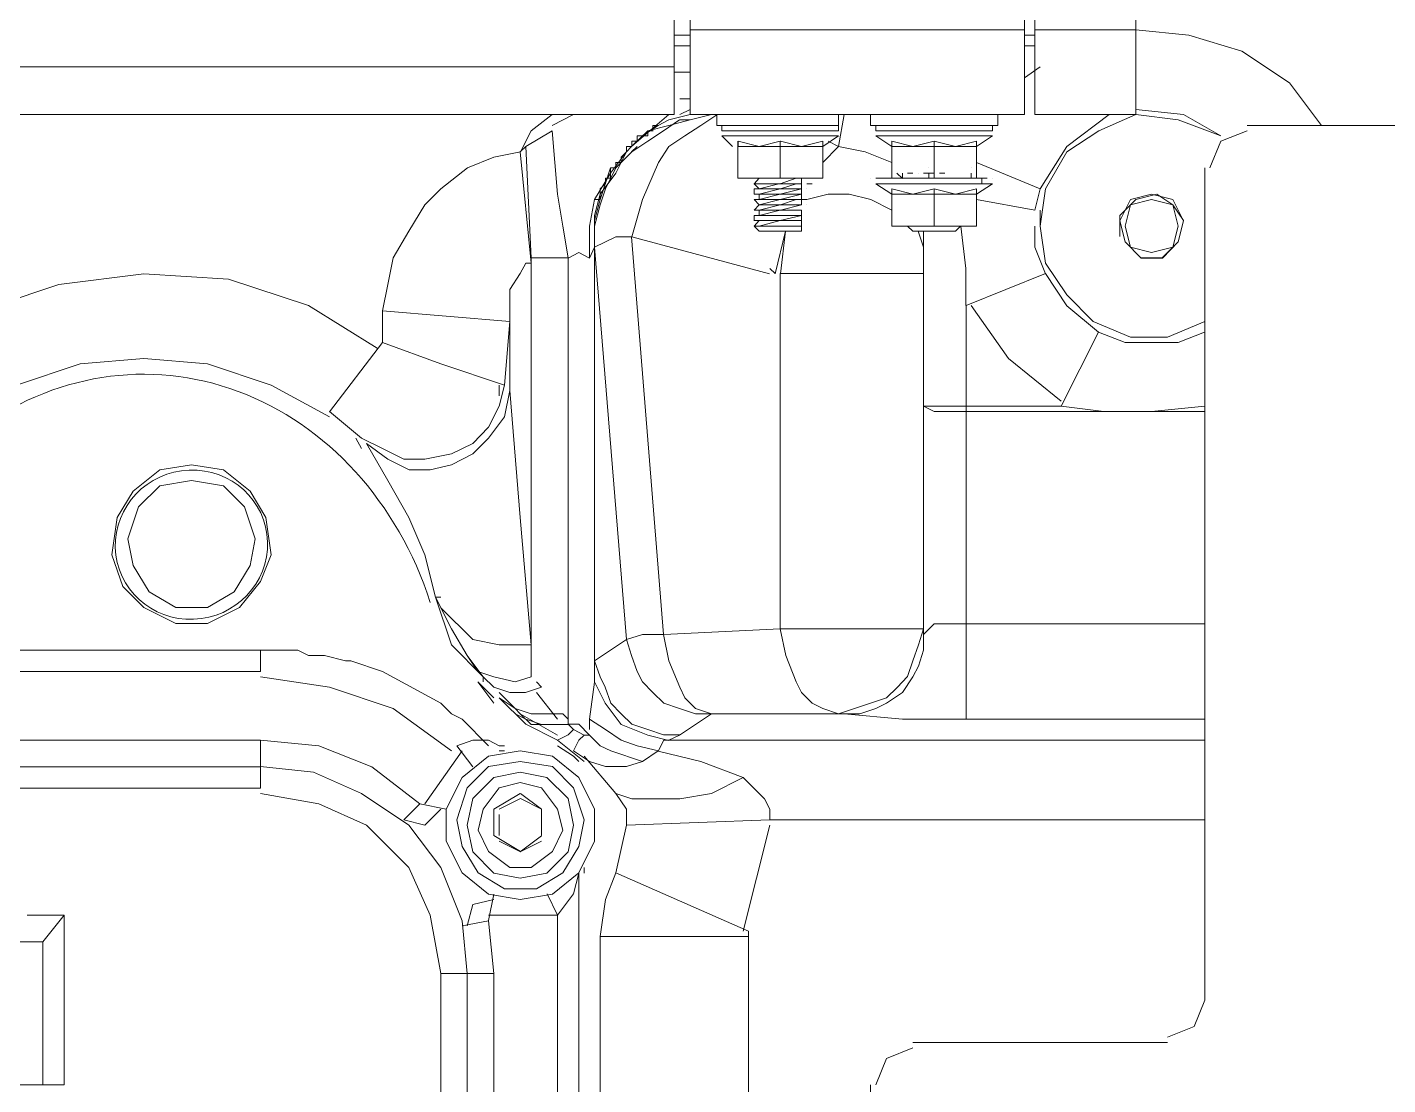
# Model space of a CAD drawing. Header units: inches. Extents: x 11 to 128, y 20 to 108.
# Drawn here: x 31.6124 to 31.7957, y 82.9809 to 83.1234 of the extents above; entities that cross this region are included whole.
import ezdxf

# ---------------------------------------------------------------- set-up
doc = ezdxf.new("R2010")
doc.units = ezdxf.units.IN
doc.header["$MEASUREMENT"] = 0
doc.layers.add('1', color=255, linetype='Continuous')
doc.layers.add('Dim', color=6, linetype='Continuous', lineweight=13)

# ---------------------------------------------------------------- blocks, each defined once
blk = doc.blocks.new('5')
at = {"layer": '1', "lineweight": 9}
for p, q in [((226.71134, -21.50912), (226.71134, -21.52497)), ((226.65609, -21.51037), (226.65609, -21.52498)), ((226.65799, -21.52498), (226.65799, -21.50974)), ((226.69801, -21.50974), (226.69801, -21.52498)), ((226.69928, -21.50974), (226.69928, -21.52498)), ((226.65609, -21.51545), (226.65799, -21.51545)), ((226.65799, -21.51482), (226.69801, -21.51482)), ((226.69801, -21.51545), (226.69928, -21.51545)), ((226.71134, -21.51482), (226.69927, -21.51482)), ((226.7177, -21.51546), (226.71134, -21.51482)), ((226.72404, -21.51737), (226.7177, -21.51546)), ((226.65609, -21.51674), (226.65799, -21.51674)), ((226.69801, -21.51674), (226.69928, -21.51674)), ((226.72975, -21.52117), (226.72404, -21.51737)), ((226.65609, -21.51927), (226.47636, -21.51927)), ((226.65799, -21.51991), (226.65609, -21.51991)), ((226.69991, -21.51927), (226.69801, -21.52056)), ((226.73357, -21.52627), (226.72975, -21.52117)), ((226.65799, -21.52309), (226.65674, -21.52309)), ((226.65609, -21.52498), (226.45731, -21.52498)), ((226.63895, -21.5269), (226.64149, -21.52498)), ((226.64403, -21.52498), (226.64148, -21.52627)), ((226.65545, -21.52498), (226.65099, -21.5288)), ((226.65545, -21.52561), (226.65799, -21.52498)), ((226.65799, -21.52435), (226.65674, -21.52498)), ((226.69801, -21.52498), (226.65799, -21.52498)), ((226.66054, -21.52498), (226.65799, -21.52561)), ((226.65927, -21.52628), (226.66117, -21.52499)), ((226.66117, -21.52498), (226.66117, -21.52627)), ((226.67642, -21.52498), (226.67576, -21.5288)), ((226.67577, -21.52498), (226.67577, -21.52627)), ((226.6796, -21.52498), (226.6796, -21.52627)), ((226.69483, -21.52498), (226.69483, -21.52627)), ((226.71134, -21.52498), (226.69927, -21.52498)), ((226.70817, -21.52498), (226.7031, -21.5288)), ((226.70691, -21.5269), (226.71135, -21.52498)), ((226.71708, -21.52498), (226.71135, -21.52435)), ((226.71135, -21.52498), (226.71643, -21.52562)), ((226.72152, -21.52751), (226.71708, -21.52498)), ((226.63767, -21.52943), (226.63895, -21.5269)), ((226.64149, -21.5269), (226.6383, -21.52879)), ((226.64211, -21.53451), (226.64149, -21.5269)), ((226.65293, -21.5269), (226.65099, -21.5288)), ((226.65418, -21.52626), (226.6523, -21.52751)), ((226.65481, -21.5269), (226.65291, -21.52816)), ((226.65292, -21.5269), (226.65292, -21.5269)), ((226.65292, -21.5269), (226.65355, -21.5269)), ((226.65292, -21.52751), (226.65292, -21.5269)), ((226.65545, -21.52627), (226.65293, -21.5269)), ((226.65354, -21.5269), (226.65354, -21.52626)), ((226.65354, -21.52627), (226.65354, -21.52627)), ((226.65354, -21.52627), (226.65419, -21.52627)), ((226.65545, -21.52561), (226.65418, -21.52626)), ((226.65418, -21.52627), (226.65418, -21.52627)), ((226.65673, -21.52561), (226.65481, -21.5269)), ((226.65799, -21.52561), (226.65545, -21.52627)), ((226.65799, -21.52561), (226.65674, -21.52561)), ((226.65736, -21.52752), (226.65927, -21.52628)), ((226.65799, -21.52561), (226.65799, -21.52561)), ((226.66117, -21.52627), (226.67577, -21.52627)), ((226.6618, -21.52626), (226.6618, -21.5269)), ((226.6618, -21.5269), (226.67577, -21.5269)), ((226.67577, -21.52627), (226.67577, -21.5269)), ((226.6796, -21.52627), (226.69484, -21.52627)), ((226.68023, -21.52626), (226.68023, -21.5269)), ((226.68023, -21.5269), (226.6942, -21.5269)), ((226.6942, -21.52627), (226.6942, -21.5269)), ((226.70309, -21.52943), (226.70691, -21.5269)), ((226.71643, -21.52562), (226.72152, -21.52751)), ((226.72468, -21.5269), (226.72152, -21.52816)), ((226.87012, -21.52627), (226.72467, -21.52627)), ((226.6383, -21.5288), (226.63766, -21.52943)), ((226.63895, -21.54215), (226.6383, -21.5288)), ((226.65099, -21.52879), (226.65038, -21.52943)), ((226.65039, -21.52943), (226.65039, -21.5288)), ((226.65039, -21.52943), (226.65039, -21.5288)), ((226.65039, -21.5288), (226.65099, -21.5288)), ((226.65099, -21.5288), (226.65039, -21.5288)), ((226.65039, -21.5288), (226.65039, -21.52943)), ((226.65039, -21.5288), (226.65039, -21.5288)), ((226.651, -21.5288), (226.65039, -21.5288)), ((226.6523, -21.52751), (226.65099, -21.52879)), ((226.65164, -21.5288), (226.65099, -21.52943)), ((226.65164, -21.52815), (226.651, -21.52815)), ((226.651, -21.52815), (226.651, -21.5288)), ((226.65291, -21.52816), (226.651, -21.52943)), ((226.651, -21.5288), (226.651, -21.5288)), ((226.651, -21.5288), (226.651, -21.5288)), ((226.651, -21.5288), (226.651, -21.5288)), ((226.65164, -21.52815), (226.65164, -21.52752)), ((226.65164, -21.52752), (226.6523, -21.52752)), ((226.65164, -21.52815), (226.65164, -21.52815)), ((226.65164, -21.52815), (226.65164, -21.52815)), ((226.65229, -21.52751), (226.65292, -21.52751)), ((226.65546, -21.52881), (226.65736, -21.52752)), ((226.67577, -21.52751), (226.6618, -21.52751)), ((226.6618, -21.52751), (226.6618, -21.52751)), ((226.66307, -21.5288), (226.6618, -21.52752)), ((226.66372, -21.52815), (226.66372, -21.52881)), ((226.66372, -21.52815), (226.66372, -21.52815)), ((226.66372, -21.5288), (226.66372, -21.5288)), ((226.66372, -21.5288), (226.66372, -21.5288)), ((226.66373, -21.5288), (226.66373, -21.52815)), ((226.66625, -21.52881), (226.66373, -21.52815)), ((226.66625, -21.5288), (226.66373, -21.5288)), ((226.66879, -21.52815), (226.66625, -21.52881)), ((226.66879, -21.5288), (226.66625, -21.5288)), ((226.66879, -21.52815), (226.66879, -21.5288)), ((226.67133, -21.52881), (226.6688, -21.52815)), ((226.6688, -21.5288), (226.67133, -21.5288)), ((226.67387, -21.52815), (226.67133, -21.52881)), ((226.67133, -21.5288), (226.67387, -21.5288)), ((226.67387, -21.5288), (226.67577, -21.52752)), ((226.67387, -21.5288), (226.67387, -21.52815)), ((226.67387, -21.52815), (226.67387, -21.5288)), ((226.67387, -21.52815), (226.67387, -21.52815)), ((226.67387, -21.5288), (226.67387, -21.5288)), ((226.67387, -21.5288), (226.67387, -21.5288)), ((226.67387, -21.5307), (226.67577, -21.5288)), ((226.67451, -21.52815), (226.67576, -21.52881)), ((226.67514, -21.52751), (226.67514, -21.52751)), ((226.67577, -21.5288), (226.67896, -21.52943)), ((226.6942, -21.52751), (226.68023, -21.52751)), ((226.68023, -21.52751), (226.68023, -21.52751)), ((226.68213, -21.5288), (226.68023, -21.52752)), ((226.68213, -21.52881), (226.68213, -21.52815)), ((226.68213, -21.52815), (226.68213, -21.52815)), ((226.68213, -21.52815), (226.68213, -21.5288)), ((226.68213, -21.5288), (226.68213, -21.5288)), ((226.68213, -21.5288), (226.68466, -21.5288)), ((226.68213, -21.5288), (226.68213, -21.5288)), ((226.68466, -21.52881), (226.68214, -21.52815)), ((226.6872, -21.52815), (226.68466, -21.52881)), ((226.68466, -21.5288), (226.6872, -21.5288)), ((226.6872, -21.5288), (226.6872, -21.52815)), ((226.68976, -21.5288), (226.6872, -21.52815)), ((226.6872, -21.5288), (226.68976, -21.5288)), ((226.69229, -21.52815), (226.68976, -21.5288)), ((226.68976, -21.5288), (226.69229, -21.5288)), ((226.69229, -21.5288), (226.6942, -21.52752)), ((226.69229, -21.52815), (226.69229, -21.52815)), ((226.69229, -21.5288), (226.69229, -21.52815)), ((226.69229, -21.5288), (226.69229, -21.52815)), ((226.69229, -21.5326), (226.69229, -21.5288)), ((226.69229, -21.5288), (226.69229, -21.5288)), ((226.69229, -21.5288), (226.69229, -21.5288)), ((226.69356, -21.52751), (226.69356, -21.52751)), ((226.7031, -21.5288), (226.69991, -21.53388)), ((226.72152, -21.52816), (226.72023, -21.53134)), ((226.63132, -21.53134), (226.6345, -21.53008)), ((226.6345, -21.53008), (226.63767, -21.52943)), ((226.63766, -21.52943), (226.63895, -21.54277)), ((226.64847, -21.53198), (226.65039, -21.52943)), ((226.651, -21.52943), (226.64908, -21.53134)), ((226.65039, -21.52943), (226.6491, -21.53198)), ((226.64975, -21.53008), (226.65039, -21.52942)), ((226.64975, -21.5307), (226.64975, -21.53008)), ((226.64975, -21.53008), (226.64975, -21.53008)), ((226.64975, -21.53008), (226.64975, -21.53008)), ((226.64975, -21.53008), (226.64975, -21.53008)), ((226.65039, -21.52943), (226.65039, -21.52943)), ((226.65039, -21.52943), (226.65039, -21.52943)), ((226.65039, -21.52943), (226.65039, -21.52943)), ((226.65039, -21.52943), (226.65039, -21.52943)), ((226.65039, -21.52943), (226.65039, -21.52943)), ((226.651, -21.52943), (226.65039, -21.53008)), ((226.65419, -21.5307), (226.65546, -21.52881)), ((226.66372, -21.52881), (226.66372, -21.5326)), ((226.66879, -21.5326), (226.66879, -21.52881)), ((226.67387, -21.5326), (226.67387, -21.52881)), ((226.67896, -21.52943), (226.68213, -21.5307)), ((226.68213, -21.5326), (226.68213, -21.52881)), ((226.6872, -21.5326), (226.6872, -21.52881)), ((226.70053, -21.53388), (226.70309, -21.52943)), ((226.62815, -21.53387), (226.63132, -21.53134)), ((226.64655, -21.53514), (226.64847, -21.53198)), ((226.64847, -21.53134), (226.6472, -21.53514)), ((226.6491, -21.53198), (226.6472, -21.53451)), ((226.64908, -21.53134), (226.64785, -21.53387)), ((226.64847, -21.53197), (226.64847, -21.53134)), ((226.64847, -21.53134), (226.6491, -21.53134)), ((226.64847, -21.5326), (226.64847, -21.53197)), ((226.64909, -21.5307), (226.64909, -21.5307)), ((226.64909, -21.5307), (226.64975, -21.5307)), ((226.6491, -21.53134), (226.6491, -21.53069)), ((226.65229, -21.53515), (226.65419, -21.5307)), ((226.68213, -21.53197), (226.68213, -21.53197)), ((226.68213, -21.53197), (226.68213, -21.53197)), ((226.68213, -21.53197), (226.68213, -21.53197)), ((226.68342, -21.53261), (226.68275, -21.53197)), ((226.68276, -21.53197), (226.68276, -21.53197)), ((226.68276, -21.53197), (226.68276, -21.53197)), ((226.68342, -21.53197), (226.68342, -21.53261)), ((226.68466, -21.53197), (226.68403, -21.53197)), ((226.68403, -21.53197), (226.68466, -21.53197)), ((226.68403, -21.53197), (226.68403, -21.53197)), ((226.68531, -21.53197), (226.68531, -21.53197)), ((226.68594, -21.53197), (226.68657, -21.53197)), ((226.68657, -21.53134), (226.68657, -21.53134)), ((226.68657, -21.53197), (226.68657, -21.53197)), ((226.68657, -21.5326), (226.68657, -21.53197)), ((226.68657, -21.53197), (226.6872, -21.53197)), ((226.6872, -21.53197), (226.6872, -21.53197)), ((226.6872, -21.53197), (226.6872, -21.53197)), ((226.6872, -21.53197), (226.6872, -21.53197)), ((226.68784, -21.53197), (226.68784, -21.53197)), ((226.68784, -21.53197), (226.68849, -21.53197)), ((226.69165, -21.53134), (226.69165, -21.53134)), ((226.69165, -21.53197), (226.69165, -21.53197)), ((226.69165, -21.5326), (226.69165, -21.53197)), ((226.69229, -21.5307), (226.69991, -21.53388)), ((226.7196, -21.53134), (226.7196, -21.63103)), ((226.6472, -21.53388), (226.64785, -21.53324)), ((226.64784, -21.53325), (226.64784, -21.53259)), ((226.64784, -21.5326), (226.64784, -21.5326)), ((226.64784, -21.5326), (226.64847, -21.5326)), ((226.66372, -21.5326), (226.67387, -21.5326)), ((226.66372, -21.5326), (226.66564, -21.5326)), ((226.66625, -21.53325), (226.66563, -21.53325)), ((226.66625, -21.5326), (226.66564, -21.53325)), ((226.66564, -21.5326), (226.66624, -21.5326)), ((226.66564, -21.53325), (226.66564, -21.53325)), ((226.66624, -21.53325), (226.66564, -21.53325)), ((226.66564, -21.53325), (226.66624, -21.53388)), ((226.66564, -21.53325), (226.66564, -21.53325)), ((226.66564, -21.53325), (226.66564, -21.53325)), ((226.66564, -21.53325), (226.66564, -21.53325)), ((226.66564, -21.53325), (226.66564, -21.53325)), ((226.66879, -21.5326), (226.66625, -21.5326)), ((226.66625, -21.5326), (226.66625, -21.5326)), ((226.66688, -21.5326), (226.66625, -21.5326)), ((226.66625, -21.5326), (226.66625, -21.5326)), ((226.66879, -21.53324), (226.66625, -21.53388)), ((226.66625, -21.53325), (226.66625, -21.53325)), ((226.66625, -21.53325), (226.66625, -21.53325)), ((226.66625, -21.53325), (226.66816, -21.53325)), ((226.6707, -21.53325), (226.66625, -21.53325)), ((226.66879, -21.53325), (226.67069, -21.53259)), ((226.67132, -21.5326), (226.66879, -21.5326)), ((226.67132, -21.53325), (226.66879, -21.53325)), ((226.6707, -21.53325), (226.6688, -21.53388)), ((226.67069, -21.53259), (226.67132, -21.53259)), ((226.67132, -21.53325), (226.6707, -21.53325)), ((226.67132, -21.53325), (226.6707, -21.53325)), ((226.67132, -21.5326), (226.67132, -21.5326)), ((226.67132, -21.5326), (226.67132, -21.5326)), ((226.67386, -21.5326), (226.67132, -21.5326)), ((226.67132, -21.5326), (226.67199, -21.5326)), ((226.67132, -21.5326), (226.67132, -21.53325)), ((226.67132, -21.53388), (226.67132, -21.53324)), ((226.67132, -21.53325), (226.67132, -21.53325)), ((226.67132, -21.53325), (226.67132, -21.53325)), ((226.67132, -21.53325), (226.67132, -21.53325)), ((226.67261, -21.53325), (226.67198, -21.53325)), ((226.67198, -21.53325), (226.67198, -21.53325)), ((226.6796, -21.5326), (226.6796, -21.5326)), ((226.68023, -21.5326), (226.69357, -21.5326)), ((226.68023, -21.5326), (226.68023, -21.5326)), ((226.68023, -21.5326), (226.68023, -21.5326)), ((226.68023, -21.5326), (226.68023, -21.5326)), ((226.68023, -21.5326), (226.68023, -21.5326)), ((226.68023, -21.5326), (226.68023, -21.5326)), ((226.6942, -21.53325), (226.68023, -21.53325)), ((226.68213, -21.53451), (226.68023, -21.53325)), ((226.68023, -21.53325), (226.68023, -21.53325)), ((226.68085, -21.5326), (226.68085, -21.5326)), ((226.68085, -21.5326), (226.68085, -21.5326)), ((226.68085, -21.5326), (226.68085, -21.5326)), ((226.6815, -21.5326), (226.68085, -21.5326)), ((226.68085, -21.5326), (226.6815, -21.5326)), ((226.68085, -21.5326), (226.68085, -21.5326)), ((226.6815, -21.5326), (226.68085, -21.5326)), ((226.68085, -21.5326), (226.6815, -21.5326)), ((226.68085, -21.5326), (226.68085, -21.5326)), ((226.68085, -21.5326), (226.68085, -21.5326)), ((226.68085, -21.5326), (226.68085, -21.5326)), ((226.68085, -21.5326), (226.68085, -21.5326)), ((226.68085, -21.5326), (226.68085, -21.5326)), ((226.68085, -21.5326), (226.68085, -21.5326)), ((226.6815, -21.5326), (226.68213, -21.5326)), ((226.68213, -21.5326), (226.6815, -21.5326)), ((226.6815, -21.5326), (226.6815, -21.5326)), ((226.6815, -21.53325), (226.6815, -21.53325)), ((226.68213, -21.5326), (226.68213, -21.5326)), ((226.68342, -21.5326), (226.68213, -21.5326)), ((226.68213, -21.5326), (226.68213, -21.5326)), ((226.68213, -21.5326), (226.68213, -21.5326)), ((226.68213, -21.5326), (226.68213, -21.5326)), ((226.68213, -21.5326), (226.68213, -21.5326)), ((226.68213, -21.5326), (226.68213, -21.5326)), ((226.68213, -21.5326), (226.68213, -21.5326)), ((226.68213, -21.53325), (226.68213, -21.53325)), ((226.68213, -21.53325), (226.68213, -21.53325)), ((226.68213, -21.53325), (226.68213, -21.53325)), ((226.68213, -21.53325), (226.68213, -21.53325)), ((226.68342, -21.5326), (226.68342, -21.5326)), ((226.68403, -21.5326), (226.68342, -21.5326)), ((226.68403, -21.53325), (226.68342, -21.53325)), ((226.68403, -21.5326), (226.68403, -21.5326)), ((226.68403, -21.5326), (226.68403, -21.5326)), ((226.68466, -21.53325), (226.68403, -21.53325)), ((226.68403, -21.53325), (226.68403, -21.53325)), ((226.68531, -21.5326), (226.68465, -21.5326)), ((226.68466, -21.5326), (226.68466, -21.5326)), ((226.68466, -21.5326), (226.68466, -21.5326)), ((226.68466, -21.5326), (226.68532, -21.5326)), ((226.68531, -21.5326), (226.68531, -21.5326)), ((226.68531, -21.5326), (226.68531, -21.5326)), ((226.68531, -21.5326), (226.68531, -21.5326)), ((226.68531, -21.5326), (226.68531, -21.5326)), ((226.68531, -21.5326), (226.68531, -21.5326)), ((226.68594, -21.5326), (226.68532, -21.5326)), ((226.68594, -21.5326), (226.68594, -21.5326)), ((226.68657, -21.5326), (226.68657, -21.5326)), ((226.6872, -21.5326), (226.68657, -21.5326)), ((226.68658, -21.5326), (226.6872, -21.5326)), ((226.6872, -21.5326), (226.68785, -21.5326)), ((226.68785, -21.5326), (226.6872, -21.5326)), ((226.6872, -21.5326), (226.6872, -21.5326)), ((226.6872, -21.5326), (226.6872, -21.5326)), ((226.68784, -21.5326), (226.68784, -21.5326)), ((226.68849, -21.5326), (226.68849, -21.5326)), ((226.68849, -21.5326), (226.68849, -21.5326)), ((226.68849, -21.5326), (226.68849, -21.5326)), ((226.6891, -21.5326), (226.68849, -21.5326)), ((226.68849, -21.5326), (226.6891, -21.5326)), ((226.68849, -21.5326), (226.68849, -21.5326)), ((226.6891, -21.5326), (226.6891, -21.5326)), ((226.6891, -21.5326), (226.68976, -21.5326)), ((226.69039, -21.5326), (226.68976, -21.5326)), ((226.68976, -21.5326), (226.68976, -21.5326)), ((226.68976, -21.5326), (226.69038, -21.5326)), ((226.68976, -21.5326), (226.68976, -21.5326)), ((226.68976, -21.5326), (226.69039, -21.5326)), ((226.68976, -21.5326), (226.68976, -21.5326)), ((226.69102, -21.5326), (226.69039, -21.5326)), ((226.69039, -21.5326), (226.69039, -21.5326)), ((226.69101, -21.5326), (226.69039, -21.5326)), ((226.69039, -21.5326), (226.69039, -21.5326)), ((226.69039, -21.5326), (226.69039, -21.5326)), ((226.69039, -21.5326), (226.69039, -21.5326)), ((226.69164, -21.5326), (226.69101, -21.5326)), ((226.69102, -21.5326), (226.69102, -21.5326)), ((226.69102, -21.5326), (226.69102, -21.5326)), ((226.69165, -21.5326), (226.69165, -21.5326)), ((226.69229, -21.5326), (226.69165, -21.5326)), ((226.69165, -21.5326), (226.69165, -21.5326)), ((226.69165, -21.5326), (226.69165, -21.5326)), ((226.69165, -21.53325), (226.69165, -21.53325)), ((226.69165, -21.53325), (226.69229, -21.53325)), ((226.69229, -21.5326), (226.69229, -21.5326)), ((226.69229, -21.5326), (226.69229, -21.5326)), ((226.69229, -21.5326), (226.69229, -21.5326)), ((226.69229, -21.53451), (226.6942, -21.53325)), ((226.69229, -21.53325), (226.69229, -21.53325)), ((226.69229, -21.53325), (226.69229, -21.53325)), ((226.69229, -21.53325), (226.69229, -21.53325)), ((226.69229, -21.53325), (226.69229, -21.53325)), ((226.69293, -21.53325), (226.69293, -21.53259)), ((226.69293, -21.5326), (226.69293, -21.5326)), ((226.69293, -21.5326), (226.69293, -21.5326)), ((226.69293, -21.5326), (226.69293, -21.5326)), ((226.69293, -21.5326), (226.69293, -21.5326)), ((226.69293, -21.5326), (226.69356, -21.5326)), ((226.69293, -21.5326), (226.69293, -21.5326)), ((226.69293, -21.53325), (226.69293, -21.53325)), ((226.69293, -21.53325), (226.69293, -21.53325)), ((226.69356, -21.5326), (226.69294, -21.5326)), ((226.69356, -21.5326), (226.69356, -21.5326)), ((226.69356, -21.5326), (226.69356, -21.5326)), ((226.69356, -21.5326), (226.69356, -21.5326)), ((226.69356, -21.5326), (226.69356, -21.5326)), ((226.69356, -21.5326), (226.69356, -21.5326)), ((226.69356, -21.5326), (226.69356, -21.5326)), ((226.69356, -21.5326), (226.69356, -21.5326)), ((226.69356, -21.5326), (226.69356, -21.5326)), ((226.69356, -21.5326), (226.69356, -21.5326)), ((226.69356, -21.53325), (226.69356, -21.53325)), ((226.69356, -21.53325), (226.69356, -21.53325)), ((226.69356, -21.53325), (226.69356, -21.53325)), ((226.6942, -21.5326), (226.6942, -21.5326)), ((226.62623, -21.53577), (226.62815, -21.53387)), ((226.64274, -21.53832), (226.64211, -21.53451)), ((226.64593, -21.53833), (226.64655, -21.53514)), ((226.6472, -21.53451), (226.64655, -21.53704)), ((226.6472, -21.53514), (226.64655, -21.53767)), ((226.64656, -21.53514), (226.64721, -21.53514)), ((226.64785, -21.53387), (226.6472, -21.53577)), ((226.6472, -21.53451), (226.6472, -21.53388)), ((226.6472, -21.53514), (226.6472, -21.53451)), ((226.651, -21.5396), (226.65229, -21.53515)), ((226.66625, -21.53388), (226.66564, -21.53388)), ((226.66564, -21.53451), (226.66564, -21.53388)), ((226.66564, -21.53388), (226.66564, -21.53388)), ((226.66564, -21.53388), (226.66624, -21.53388)), ((226.66624, -21.53451), (226.66564, -21.53451)), ((226.66564, -21.53451), (226.66564, -21.53451)), ((226.66564, -21.53451), (226.66564, -21.53451)), ((226.66564, -21.53451), (226.66625, -21.53451)), ((226.66564, -21.53451), (226.66564, -21.53451)), ((226.66564, -21.53451), (226.66564, -21.53451)), ((226.66625, -21.53514), (226.66564, -21.53514)), ((226.66564, -21.53514), (226.66564, -21.53514)), ((226.66624, -21.53514), (226.66564, -21.53514)), ((226.66564, -21.53514), (226.66624, -21.53578)), ((226.66564, -21.53514), (226.66564, -21.53514)), ((226.66564, -21.53514), (226.66564, -21.53514)), ((226.66564, -21.53514), (226.66564, -21.53514)), ((226.66625, -21.53514), (226.66564, -21.53514)), ((226.66564, -21.53514), (226.66564, -21.53514)), ((226.66564, -21.53514), (226.66564, -21.53514)), ((226.66624, -21.53388), (226.66879, -21.53388)), ((226.66879, -21.53514), (226.66624, -21.53514)), ((226.66625, -21.53388), (226.66625, -21.53388)), ((226.66625, -21.53388), (226.66625, -21.53388)), ((226.66625, -21.53451), (226.66879, -21.53388)), ((226.66879, -21.53388), (226.66625, -21.53388)), ((226.66625, -21.53388), (226.66625, -21.53388)), ((226.66879, -21.53451), (226.66625, -21.53451)), ((226.66625, -21.53451), (226.66625, -21.53515)), ((226.66625, -21.53451), (226.66625, -21.53451)), ((226.66625, -21.53515), (226.66879, -21.53451)), ((226.66879, -21.53514), (226.66625, -21.53514)), ((226.66625, -21.53514), (226.66625, -21.53514)), ((226.66879, -21.53515), (226.66625, -21.53578)), ((226.66942, -21.53388), (226.66817, -21.53388)), ((226.66879, -21.53388), (226.67132, -21.53388)), ((226.66879, -21.53451), (226.67132, -21.53388)), ((226.66879, -21.53514), (226.67132, -21.53451)), ((226.67132, -21.53514), (226.66879, -21.53514)), ((226.67132, -21.53388), (226.6688, -21.53388)), ((226.6707, -21.53451), (226.6688, -21.53451)), ((226.6688, -21.53514), (226.67132, -21.53514)), ((226.6707, -21.53514), (226.6688, -21.53578)), ((226.67132, -21.53451), (226.6707, -21.53451)), ((226.67132, -21.53514), (226.6707, -21.53514)), ((226.67132, -21.53388), (226.67132, -21.53388)), ((226.67132, -21.53388), (226.67132, -21.53388)), ((226.67132, -21.53451), (226.67132, -21.53388)), ((226.67132, -21.53388), (226.67132, -21.53451)), ((226.67132, -21.53451), (226.67132, -21.53388)), ((226.67132, -21.53388), (226.67132, -21.53388)), ((226.67132, -21.53388), (226.67132, -21.53388)), ((226.67132, -21.53388), (226.67132, -21.53388)), ((226.67132, -21.53388), (226.67132, -21.53388)), ((226.67132, -21.53388), (226.67132, -21.53388)), ((226.67132, -21.53388), (226.67132, -21.53388)), ((226.67132, -21.53388), (226.67132, -21.53388)), ((226.67132, -21.53388), (226.67132, -21.53388)), ((226.67132, -21.53515), (226.67132, -21.53451)), ((226.67132, -21.53451), (226.67132, -21.53451)), ((226.67132, -21.53451), (226.67132, -21.53451)), ((226.67132, -21.53451), (226.67132, -21.53451)), ((226.67132, -21.53451), (226.67132, -21.53451)), ((226.67132, -21.53451), (226.67132, -21.53451)), ((226.67132, -21.53451), (226.67132, -21.53451)), ((226.67132, -21.53514), (226.67132, -21.53514)), ((226.67132, -21.53514), (226.67132, -21.53514)), ((226.67132, -21.53514), (226.67132, -21.53514)), ((226.67198, -21.53514), (226.67132, -21.53514)), ((226.67132, -21.53514), (226.67132, -21.53514)), ((226.67132, -21.53514), (226.67132, -21.53514)), ((226.67132, -21.53514), (226.67132, -21.53514)), ((226.67132, -21.53514), (226.67132, -21.53514)), ((226.67132, -21.53578), (226.67132, -21.53515)), ((226.67198, -21.53388), (226.67198, -21.53388)), ((226.6745, -21.53451), (226.67198, -21.53514)), ((226.67198, -21.53514), (226.67198, -21.53514)), ((226.67705, -21.53451), (226.6745, -21.53451)), ((226.67961, -21.53514), (226.67705, -21.53451)), ((226.68213, -21.53643), (226.67961, -21.53514)), ((226.68213, -21.53388), (226.68213, -21.53388)), ((226.68213, -21.53451), (226.68213, -21.53832)), ((226.68213, -21.53451), (226.68213, -21.53451)), ((226.68213, -21.53451), (226.68213, -21.53451)), ((226.68466, -21.53451), (226.68214, -21.53388)), ((226.68214, -21.53388), (226.68214, -21.53451)), ((226.68214, -21.53451), (226.68214, -21.53388)), ((226.68214, -21.53388), (226.68214, -21.53451)), ((226.68214, -21.53451), (226.68466, -21.53451)), ((226.6872, -21.53388), (226.68466, -21.53451)), ((226.68466, -21.53451), (226.6872, -21.53451)), ((226.68976, -21.53451), (226.6872, -21.53388)), ((226.6872, -21.53451), (226.6872, -21.53388)), ((226.6872, -21.53832), (226.6872, -21.53451)), ((226.6872, -21.53451), (226.68976, -21.53451)), ((226.69229, -21.53388), (226.68976, -21.53451)), ((226.68976, -21.53451), (226.69229, -21.53451)), ((226.69229, -21.53388), (226.69229, -21.53388)), ((226.69229, -21.53451), (226.69229, -21.53388)), ((226.69229, -21.53388), (226.69229, -21.53451)), ((226.69229, -21.53833), (226.69229, -21.53451)), ((226.69229, -21.53451), (226.69229, -21.53451)), ((226.69229, -21.53451), (226.69229, -21.53451)), ((226.69229, -21.53451), (226.69229, -21.53451)), ((226.69229, -21.53514), (226.69927, -21.53643)), ((226.69991, -21.53388), (226.69928, -21.53643)), ((226.6999, -21.53833), (226.70053, -21.53388)), ((226.71134, -21.53514), (226.70942, -21.53704)), ((226.71072, -21.53515), (226.70943, -21.53768)), ((226.71324, -21.53451), (226.71072, -21.53515)), ((226.71324, -21.53514), (226.71072, -21.53578)), ((226.71388, -21.53451), (226.71134, -21.53514)), ((226.71578, -21.53515), (226.71324, -21.53451)), ((226.71578, -21.53578), (226.71324, -21.53514)), ((226.7158, -21.53578), (226.71388, -21.53451)), ((226.71707, -21.53768), (226.71578, -21.53515)), ((226.62433, -21.53895), (226.62623, -21.53577)), ((226.6472, -21.53577), (226.64656, -21.53832)), ((226.66625, -21.53578), (226.66564, -21.53643)), ((226.66564, -21.53643), (226.66564, -21.53643)), ((226.66624, -21.53643), (226.66564, -21.53643)), ((226.66564, -21.53643), (226.66624, -21.53643)), ((226.66564, -21.53643), (226.66564, -21.53643)), ((226.66564, -21.53643), (226.66564, -21.53643)), ((226.66564, -21.53643), (226.66564, -21.53643)), ((226.66564, -21.53643), (226.66625, -21.53643)), ((226.66564, -21.53643), (226.66564, -21.53643)), ((226.66564, -21.53643), (226.66564, -21.53643)), ((226.66879, -21.53578), (226.66624, -21.53643)), ((226.66625, -21.53578), (226.66625, -21.53578)), ((226.66625, -21.53578), (226.66625, -21.53578)), ((226.66625, -21.53578), (226.66879, -21.53578)), ((226.66625, -21.53578), (226.66625, -21.53578)), ((226.66879, -21.53643), (226.66625, -21.53643)), ((226.66625, -21.53643), (226.66625, -21.53704)), ((226.66625, -21.53643), (226.66625, -21.53643)), ((226.66625, -21.53643), (226.66879, -21.53643)), ((226.66879, -21.53643), (226.66625, -21.53704)), ((226.66879, -21.53578), (226.67132, -21.53578)), ((226.66879, -21.53643), (226.67132, -21.53643)), ((226.6688, -21.53643), (226.67132, -21.53578)), ((226.6688, -21.53643), (226.6707, -21.53643)), ((226.6707, -21.53643), (226.67132, -21.53643)), ((226.67132, -21.53578), (226.67132, -21.53578)), ((226.67132, -21.53578), (226.67132, -21.53578)), ((226.67132, -21.53578), (226.67132, -21.53578)), ((226.67132, -21.53578), (226.67132, -21.53578)), ((226.67132, -21.53578), (226.67132, -21.53578)), ((226.67132, -21.53578), (226.67132, -21.53578)), ((226.67132, -21.53578), (226.67132, -21.53578)), ((226.67132, -21.53578), (226.67132, -21.53578)), ((226.67132, -21.53643), (226.67132, -21.53643)), ((226.67132, -21.53643), (226.67132, -21.53643)), ((226.67132, -21.53643), (226.67132, -21.53643)), ((226.67132, -21.53643), (226.67132, -21.53704)), ((226.67132, -21.53643), (226.67132, -21.53643)), ((226.67132, -21.53643), (226.67132, -21.53643)), ((226.67132, -21.53643), (226.67132, -21.53643)), ((226.67132, -21.53644), (226.67132, -21.53705)), ((226.67198, -21.53578), (226.67198, -21.53578)), ((226.69991, -21.53643), (226.69991, -21.53833)), ((226.71072, -21.53578), (226.71009, -21.53833)), ((226.71643, -21.53833), (226.71578, -21.53578)), ((226.71707, -21.53767), (226.7158, -21.53578)), ((226.6434, -21.54214), (226.64274, -21.53832)), ((226.64593, -21.54214), (226.64593, -21.53833)), ((226.64655, -21.53704), (226.64655, -21.54022)), ((226.64655, -21.53767), (226.64655, -21.54085)), ((226.64656, -21.53832), (226.64656, -21.54085)), ((226.66625, -21.53705), (226.66564, -21.53705)), ((226.66564, -21.53705), (226.66564, -21.53705)), ((226.66564, -21.53705), (226.66564, -21.53705)), ((226.66624, -21.53705), (226.66564, -21.53705)), ((226.66564, -21.53705), (226.66564, -21.53768)), ((226.66564, -21.53705), (226.66564, -21.53705)), ((226.66564, -21.53705), (226.66625, -21.53705)), ((226.66564, -21.53705), (226.66564, -21.53705)), ((226.66564, -21.53705), (226.66564, -21.53705)), ((226.66625, -21.53767), (226.66564, -21.53833)), ((226.66564, -21.53767), (226.66624, -21.53767)), ((226.66624, -21.53832), (226.66564, -21.53832)), ((226.66564, -21.53832), (226.67133, -21.53832)), ((226.66625, -21.53895), (226.66564, -21.53832)), ((226.66564, -21.53832), (226.66564, -21.53832)), ((226.66564, -21.53832), (226.66564, -21.53832)), ((226.66879, -21.53705), (226.66624, -21.53705)), ((226.66879, -21.53767), (226.66624, -21.53832)), ((226.66625, -21.53705), (226.66879, -21.53705)), ((226.66625, -21.53705), (226.66625, -21.53705)), ((226.66879, -21.53767), (226.66625, -21.53767)), ((226.66625, -21.53767), (226.66625, -21.53767)), ((226.66625, -21.53767), (226.66625, -21.53767)), ((226.66625, -21.53767), (226.66879, -21.53767)), ((226.66625, -21.53767), (226.66625, -21.53767)), ((226.66879, -21.53767), (226.67132, -21.53704)), ((226.66879, -21.53705), (226.67132, -21.53705)), ((226.66879, -21.53767), (226.67131, -21.53767)), ((226.67132, -21.53705), (226.6688, -21.53705)), ((226.6688, -21.53767), (226.6707, -21.53767)), ((226.6707, -21.53767), (226.67132, -21.53767)), ((226.67132, -21.53705), (226.67132, -21.53705)), ((226.67132, -21.53705), (226.67132, -21.53705)), ((226.67132, -21.53705), (226.67132, -21.53768)), ((226.67132, -21.53705), (226.67132, -21.53705)), ((226.67132, -21.53705), (226.67132, -21.53705)), ((226.67132, -21.53705), (226.67132, -21.53705)), ((226.67132, -21.53705), (226.67132, -21.53705)), ((226.67132, -21.53767), (226.67132, -21.53767)), ((226.67132, -21.53767), (226.67132, -21.53833)), ((226.67132, -21.53767), (226.67132, -21.53767)), ((226.67132, -21.53832), (226.67132, -21.53895)), ((226.68213, -21.53832), (226.69228, -21.53832)), ((226.68213, -21.53832), (226.68403, -21.53832)), ((226.68466, -21.53895), (226.68403, -21.53832)), ((226.68403, -21.53832), (226.68465, -21.53832)), ((226.68466, -21.53832), (226.6872, -21.53832)), ((226.68976, -21.53832), (226.6872, -21.53832)), ((226.69038, -21.53832), (226.68976, -21.53895)), ((226.68976, -21.53832), (226.69038, -21.53832)), ((226.69229, -21.53832), (226.69039, -21.53832)), ((226.69039, -21.53832), (226.69101, -21.5434)), ((226.69928, -21.53832), (226.69928, -21.54085)), ((226.70053, -21.54278), (226.6999, -21.53833)), ((226.70942, -21.53704), (226.70942, -21.53959)), ((226.70943, -21.53768), (226.71009, -21.54023)), ((226.71009, -21.53833), (226.71072, -21.54086)), ((226.71578, -21.54086), (226.71643, -21.53833)), ((226.71642, -21.54022), (226.71707, -21.53767)), ((226.71643, -21.54023), (226.71707, -21.53768)), ((226.62244, -21.54214), (226.62433, -21.53895)), ((226.64656, -21.54084), (226.64908, -21.5396)), ((226.64908, -21.5396), (226.651, -21.5396)), ((226.65482, -21.58723), (226.65099, -21.53961)), ((226.651, -21.5396), (226.66751, -21.54403)), ((226.67132, -21.53895), (226.66625, -21.53895)), ((226.66942, -21.53895), (226.66817, -21.54403)), ((226.66879, -21.53895), (226.66879, -21.53895)), ((226.6688, -21.54403), (226.66942, -21.53895)), ((226.68976, -21.53895), (226.68465, -21.53895)), ((226.68531, -21.53895), (226.68594, -21.54085)), ((226.68594, -21.54085), (226.68594, -21.53895)), ((226.68594, -21.53895), (226.68594, -21.5599)), ((226.64339, -21.54215), (226.64465, -21.5415)), ((226.64465, -21.5415), (226.64594, -21.54215)), ((226.64594, -21.54215), (226.64656, -21.54085)), ((226.64655, -21.54086), (226.65039, -21.58784)), ((226.64656, -21.59039), (226.64656, -21.54021)), ((226.64656, -21.54085), (226.64656, -21.54021)), ((226.64656, -21.54022), (226.64656, -21.54022)), ((226.68594, -21.54085), (226.68594, -21.54403)), ((226.69928, -21.54085), (226.70053, -21.54403)), ((226.71009, -21.54023), (226.71199, -21.54215)), ((226.71072, -21.54086), (226.71324, -21.54149)), ((226.71324, -21.54149), (226.71578, -21.54086)), ((226.71452, -21.54214), (226.71642, -21.54022)), ((226.71453, -21.54215), (226.71643, -21.54023)), ((226.62179, -21.54532), (226.62244, -21.54214)), ((226.63831, -21.54278), (226.63766, -21.54402)), ((226.63895, -21.54278), (226.63831, -21.54278)), ((226.63895, -21.54214), (226.63895, -21.59229)), ((226.6434, -21.54214), (226.63895, -21.54214)), ((226.63895, -21.54278), (226.63895, -21.54278)), ((226.6434, -21.598), (226.6434, -21.54214)), ((226.66817, -21.54402), (226.66752, -21.54339)), ((226.69101, -21.5434), (226.69101, -21.54785)), ((226.70309, -21.54657), (226.70053, -21.54278)), ((226.71198, -21.54214), (226.71452, -21.54214)), ((226.71199, -21.54215), (226.71453, -21.54215)), ((226.59257, -21.54403), (226.58242, -21.54532)), ((226.60274, -21.54467), (226.59257, -21.54403)), ((226.61229, -21.54785), (226.60274, -21.54467)), ((226.63766, -21.54402), (226.63641, -21.54594)), ((226.66879, -21.58659), (226.66879, -21.54402)), ((226.66879, -21.54402), (226.68595, -21.54402)), ((226.68594, -21.54402), (226.68594, -21.58659)), ((226.69102, -21.54785), (226.70054, -21.54402)), ((226.70054, -21.54402), (226.7031, -21.54786)), ((226.58242, -21.54532), (226.57289, -21.54848)), ((226.62116, -21.54848), (226.62179, -21.54532)), ((226.63641, -21.54594), (226.63641, -21.54976)), ((226.70626, -21.54975), (226.70309, -21.54657)), ((226.62052, -21.55293), (226.61229, -21.54785)), ((226.69102, -21.55989), (226.69102, -21.54785)), ((226.69165, -21.54785), (226.69609, -21.55418)), ((226.7031, -21.54786), (226.70689, -21.55102)), ((226.62116, -21.55228), (226.62116, -21.54848)), ((226.62116, -21.54848), (226.6364, -21.54975)), ((226.63576, -21.55738), (226.6364, -21.54975)), ((226.6364, -21.54975), (226.6364, -21.55801)), ((226.71072, -21.55165), (226.70626, -21.54975)), ((226.7196, -21.54975), (226.71516, -21.55165)), ((226.70689, -21.55102), (226.70243, -21.5599)), ((226.7069, -21.55102), (226.71009, -21.55227)), ((226.71642, -21.55227), (226.71959, -21.55102)), ((226.62116, -21.55227), (226.61481, -21.56056)), ((226.62117, -21.55227), (226.62816, -21.55484)), ((226.71009, -21.55227), (226.71324, -21.55227)), ((226.71516, -21.55165), (226.71072, -21.55165)), ((226.71324, -21.55227), (226.71642, -21.55227)), ((226.58496, -21.55484), (226.57733, -21.55737)), ((226.59257, -21.55418), (226.58496, -21.55484)), ((226.6002, -21.55484), (226.59257, -21.55418)), ((226.60783, -21.55737), (226.6002, -21.55484)), ((226.62816, -21.55484), (226.63577, -21.55737)), ((226.69609, -21.55418), (226.70243, -21.55928)), ((226.61481, -21.56118), (226.60783, -21.55737)), ((226.63577, -21.55737), (226.63512, -21.5599)), ((226.63513, -21.55864), (226.63513, -21.55738)), ((226.6364, -21.55801), (226.63576, -21.56118)), ((226.63641, -21.55801), (226.63766, -21.57325)), ((226.61863, -21.56372), (226.61481, -21.56055)), ((226.63512, -21.5599), (226.63385, -21.56243)), ((226.63576, -21.56118), (226.63386, -21.56373)), ((226.68594, -21.56054), (226.68594, -21.55989)), ((226.70243, -21.5599), (226.68594, -21.5599)), ((226.68594, -21.5599), (226.68594, -21.58722)), ((226.68595, -21.55989), (226.6872, -21.56054)), ((226.6872, -21.56054), (226.68849, -21.56054)), ((226.68849, -21.56054), (226.69102, -21.56054)), ((226.69102, -21.5599), (226.69102, -21.56055)), ((226.71325, -21.56054), (226.69102, -21.56054)), ((226.69102, -21.56054), (226.69102, -21.58595)), ((226.70243, -21.5599), (226.70754, -21.56055)), ((226.70754, -21.56055), (226.71323, -21.56055)), ((226.71324, -21.56054), (226.7196, -21.55989)), ((226.7196, -21.56054), (226.71325, -21.56054)), ((226.63385, -21.56243), (226.63197, -21.56437)), ((226.61863, -21.56497), (226.61798, -21.56371)), ((226.62117, -21.56496), (226.61863, -21.56372)), ((226.62179, -21.56626), (226.61925, -21.56438)), ((226.62179, -21.56878), (226.61926, -21.56438)), ((226.63197, -21.56437), (226.62941, -21.56562)), ((226.63386, -21.56373), (226.63196, -21.56562)), ((226.6237, -21.56625), (226.62117, -21.56496)), ((226.62434, -21.56754), (226.62179, -21.56626)), ((226.62622, -21.56625), (226.6237, -21.56625)), ((226.62941, -21.56562), (226.62622, -21.56625)), ((226.63196, -21.56562), (226.6294, -21.56691)), ((226.59448, -21.56754), (226.59131, -21.57007)), ((226.59829, -21.56691), (226.59448, -21.56754)), ((226.60211, -21.56754), (226.59829, -21.56691)), ((226.6053, -21.57007), (226.60211, -21.56754)), ((226.62688, -21.56754), (226.62434, -21.56754)), ((226.6294, -21.56691), (226.62688, -21.56754)), ((226.59448, -21.56944), (226.59195, -21.57197)), ((226.59829, -21.56879), (226.59448, -21.56944)), ((226.60211, -21.56944), (226.59829, -21.56879)), ((226.60465, -21.57197), (226.60211, -21.56944)), ((226.62433, -21.57325), (226.62179, -21.56878)), ((226.59131, -21.57007), (226.58941, -21.57325)), ((226.60719, -21.57325), (226.6053, -21.57007)), ((226.59195, -21.57197), (226.59067, -21.57579)), ((226.60592, -21.57579), (226.60465, -21.57197)), ((226.58941, -21.57325), (226.58877, -21.5777)), ((226.60784, -21.5777), (226.60719, -21.57325)), ((226.62623, -21.5777), (226.62433, -21.57325)), ((226.63766, -21.57325), (226.63895, -21.58849)), ((226.59067, -21.57579), (226.59131, -21.57897)), ((226.6053, -21.57897), (226.60592, -21.57579)), ((226.58877, -21.5777), (226.59006, -21.58149)), ((226.59131, -21.57897), (226.59321, -21.58213)), ((226.60338, -21.58213), (226.6053, -21.57897)), ((226.60655, -21.58088), (226.60784, -21.5777)), ((226.62752, -21.58278), (226.62623, -21.5777)), ((226.60402, -21.58402), (226.60655, -21.58088)), ((226.59006, -21.58149), (226.59258, -21.58402)), ((226.59321, -21.58213), (226.5964, -21.58403)), ((226.60021, -21.58403), (226.60338, -21.58213)), ((226.59258, -21.58402), (226.5964, -21.58594)), ((226.5964, -21.58403), (226.60021, -21.58403)), ((226.60021, -21.58594), (226.60402, -21.58402)), ((226.62815, -21.58404), (226.62751, -21.58278)), ((226.62816, -21.58278), (226.62752, -21.58278)), ((226.62752, -21.58278), (226.62941, -21.58849)), ((226.6294, -21.58657), (226.62752, -21.58278)), ((226.62941, -21.58531), (226.62815, -21.58404)), ((226.6307, -21.58657), (226.62941, -21.58531)), ((226.5964, -21.58594), (226.60021, -21.58594)), ((226.63131, -21.58976), (226.6294, -21.58657)), ((226.63197, -21.58784), (226.6307, -21.58657)), ((226.6523, -21.58723), (226.65038, -21.58784)), ((226.65482, -21.58723), (226.6523, -21.58723)), ((226.65545, -21.59039), (226.65482, -21.58723)), ((226.66879, -21.58658), (226.65483, -21.58723)), ((226.66879, -21.58658), (226.66943, -21.58976)), ((226.68594, -21.58658), (226.66879, -21.58658)), ((226.68532, -21.5885), (226.68594, -21.58658)), ((226.68594, -21.58723), (226.68594, -21.58657)), ((226.68594, -21.58912), (226.68594, -21.58723)), ((226.68595, -21.58723), (226.6872, -21.58595)), ((226.6872, -21.58595), (226.68849, -21.58595)), ((226.68849, -21.58595), (226.69102, -21.58595)), ((226.7196, -21.58595), (226.69102, -21.58595)), ((226.69102, -21.58595), (226.69102, -21.59737)), ((226.62941, -21.58849), (226.63323, -21.59231)), ((226.63512, -21.58849), (226.63197, -21.58784)), ((226.63895, -21.58849), (226.63512, -21.58849)), ((226.63895, -21.5923), (226.63895, -21.58848)), ((226.65039, -21.58784), (226.64655, -21.59039)), ((226.65039, -21.58784), (226.65099, -21.58976)), ((226.68465, -21.59039), (226.68532, -21.5885)), ((226.564, -21.58913), (226.60655, -21.58913)), ((226.60655, -21.58913), (226.60655, -21.59166)), ((226.61101, -21.58913), (226.60655, -21.58913)), ((226.61101, -21.58913), (226.61228, -21.58976)), ((226.61228, -21.58976), (226.61101, -21.58913)), ((226.61353, -21.58976), (226.61228, -21.58976)), ((226.61353, -21.58976), (226.6142, -21.58976)), ((226.6142, -21.58976), (226.61353, -21.58976)), ((226.61672, -21.59039), (226.6142, -21.58975)), ((226.61672, -21.59039), (226.61735, -21.59039)), ((226.61735, -21.59039), (226.61672, -21.59039)), ((226.62116, -21.59166), (226.61735, -21.59038)), ((226.6313, -21.58975), (226.63259, -21.59167)), ((226.63323, -21.59231), (226.63131, -21.58976)), ((226.64721, -21.5923), (226.64656, -21.59039)), ((226.64656, -21.59039), (226.64656, -21.59294)), ((226.65099, -21.58976), (226.65164, -21.59166)), ((226.65674, -21.59357), (226.65545, -21.59039)), ((226.66943, -21.58976), (226.67069, -21.59292)), ((226.68403, -21.59229), (226.68465, -21.59039)), ((226.68532, -21.59104), (226.68594, -21.58912)), ((226.60655, -21.59166), (226.56528, -21.59166)), ((226.61481, -21.59356), (226.60656, -21.5923)), ((226.62116, -21.59166), (226.62815, -21.59548)), ((226.62815, -21.59548), (226.62116, -21.59166)), ((226.63259, -21.59167), (226.63449, -21.5923)), ((226.63322, -21.5923), (226.63322, -21.59293)), ((226.6345, -21.59356), (226.63323, -21.5923)), ((226.63449, -21.5923), (226.63703, -21.59293)), ((226.63703, -21.59293), (226.63895, -21.5923)), ((226.64783, -21.59357), (226.64721, -21.5923)), ((226.65164, -21.59166), (226.6523, -21.59292)), ((226.68276, -21.59358), (226.68403, -21.59229)), ((226.68342, -21.5942), (226.68465, -21.59231)), ((226.68465, -21.59231), (226.68532, -21.59104)), ((226.62244, -21.59611), (226.61481, -21.59356)), ((226.6345, -21.59547), (226.63258, -21.59292)), ((226.63258, -21.59292), (226.6345, -21.59484)), ((226.6364, -21.5942), (226.6345, -21.59356)), ((226.64021, -21.59356), (226.63829, -21.5942)), ((226.63958, -21.59293), (226.64021, -21.59356)), ((226.64656, -21.59294), (226.64594, -21.59738)), ((226.64656, -21.59293), (226.64783, -21.59548)), ((226.64848, -21.59547), (226.64783, -21.59357)), ((226.6523, -21.59292), (226.65354, -21.59421)), ((226.65736, -21.59484), (226.65674, -21.59357)), ((226.67069, -21.59292), (226.67133, -21.59421)), ((226.6815, -21.59484), (226.68276, -21.59358)), ((226.6294, -21.59675), (226.62815, -21.59546)), ((226.63512, -21.59483), (226.63704, -21.59611)), ((226.63513, -21.5942), (226.63704, -21.5961)), ((226.63513, -21.59483), (226.63513, -21.59483)), ((226.63513, -21.59483), (226.6383, -21.59799)), ((226.63829, -21.5942), (226.6364, -21.5942)), ((226.64212, -21.59737), (226.63958, -21.59421)), ((226.64783, -21.59548), (226.64975, -21.59801)), ((226.64975, -21.59675), (226.64848, -21.59547)), ((226.65354, -21.59421), (226.65483, -21.59547)), ((226.65483, -21.59547), (226.65672, -21.59611)), ((226.65865, -21.5961), (226.65736, -21.59484)), ((226.67133, -21.59421), (226.6726, -21.59547)), ((226.6726, -21.59547), (226.67387, -21.59611)), ((226.67767, -21.59611), (226.6796, -21.59547)), ((226.6796, -21.59547), (226.6815, -21.59484)), ((226.68023, -21.5961), (226.6815, -21.59547)), ((226.6815, -21.59547), (226.68342, -21.5942)), ((226.6294, -21.60119), (226.62244, -21.59611)), ((226.63069, -21.59738), (226.6294, -21.59675)), ((226.63703, -21.59611), (226.63766, -21.59674)), ((226.63703, -21.59675), (226.63831, -21.59738)), ((226.63704, -21.59611), (226.63895, -21.59675)), ((226.63766, -21.59674), (226.64212, -21.59929)), ((226.63895, -21.59801), (226.63766, -21.59675)), ((226.63895, -21.59675), (226.64085, -21.59675)), ((226.64085, -21.59675), (226.64275, -21.59675)), ((226.64275, -21.59675), (226.64339, -21.59738)), ((226.651, -21.598), (226.64975, -21.59675)), ((226.65672, -21.59611), (226.65864, -21.59674)), ((226.66054, -21.59675), (226.65672, -21.5993)), ((226.65864, -21.59674), (226.66054, -21.59674)), ((226.66053, -21.59675), (226.65865, -21.5961)), ((226.6618, -21.59675), (226.66053, -21.59675)), ((226.6618, -21.59675), (226.66053, -21.59675)), ((226.67577, -21.59675), (226.6618, -21.59675)), ((226.67387, -21.59611), (226.67577, -21.59674)), ((226.67642, -21.59675), (226.67576, -21.59675)), ((226.67577, -21.59674), (226.67767, -21.59611)), ((226.68341, -21.59737), (226.67642, -21.59674)), ((226.67642, -21.59675), (226.67831, -21.59675)), ((226.67831, -21.59675), (226.68023, -21.5961)), ((226.63386, -21.60057), (226.63069, -21.59738)), ((226.6383, -21.59799), (226.64211, -21.59991)), ((226.63831, -21.59738), (226.6402, -21.59801)), ((226.6402, -21.59801), (226.63895, -21.59801)), ((226.6402, -21.59801), (226.64212, -21.59801)), ((226.64212, -21.59801), (226.6402, -21.59801)), ((226.64212, -21.59801), (226.64339, -21.59801)), ((226.64339, -21.59801), (226.64212, -21.59801)), ((226.64402, -21.59863), (226.64339, -21.598)), ((226.64339, -21.598), (226.64466, -21.598)), ((226.64403, -21.59863), (226.6434, -21.59928)), ((226.64531, -21.59929), (226.64402, -21.59863)), ((226.64403, -21.598), (226.64465, -21.598)), ((226.64466, -21.598), (226.64593, -21.59929)), ((226.64593, -21.59863), (226.64593, -21.59737)), ((226.64593, -21.59737), (226.64785, -21.59864)), ((226.64785, -21.59864), (226.64975, -21.59992)), ((226.64975, -21.59801), (226.65292, -21.59929)), ((226.65292, -21.59863), (226.651, -21.598)), ((226.65482, -21.59928), (226.65292, -21.59863)), ((226.69102, -21.59737), (226.68341, -21.59737)), ((226.7196, -21.59737), (226.69102, -21.59737)), ((226.56209, -21.59992), (226.60655, -21.59992)), ((226.60655, -21.59992), (226.60655, -21.60563)), ((226.60655, -21.59992), (226.61353, -21.60056)), ((226.63006, -21.60057), (226.63196, -21.59992)), ((226.63196, -21.59992), (226.63386, -21.59992)), ((226.63386, -21.59992), (226.63513, -21.60057)), ((226.6434, -21.59928), (226.64211, -21.59992)), ((226.6453, -21.60246), (226.64211, -21.59991)), ((226.64212, -21.59992), (226.64212, -21.59992)), ((226.64466, -21.59992), (226.64403, -21.60119)), ((226.6453, -21.59929), (226.64466, -21.59992)), ((226.64593, -21.59929), (226.64531, -21.59929)), ((226.64593, -21.59929), (226.6472, -21.60057)), ((226.64593, -21.59929), (226.64593, -21.59929)), ((226.64975, -21.59992), (226.65164, -21.60056)), ((226.65292, -21.59929), (226.65544, -21.59993)), ((226.65418, -21.6012), (226.65483, -21.59992)), ((226.65673, -21.59928), (226.65482, -21.59928)), ((226.65483, -21.59992), (226.65545, -21.59992)), ((226.65545, -21.59992), (226.71959, -21.59992)), ((226.65673, -21.59929), (226.65546, -21.59992)), ((226.61353, -21.60056), (226.61989, -21.60308)), ((226.63069, -21.60119), (226.62623, -21.60754)), ((226.63197, -21.60308), (226.63005, -21.60057)), ((226.63385, -21.60183), (226.6307, -21.60436)), ((226.63766, -21.60119), (226.63385, -21.60183)), ((226.63577, -21.60119), (226.63512, -21.60119)), ((226.63513, -21.60057), (226.63577, -21.60057)), ((226.63513, -21.60057), (226.63513, -21.60057)), ((226.63577, -21.60057), (226.63577, -21.60057)), ((226.6415, -21.60183), (226.63766, -21.60119)), ((226.64465, -21.60436), (226.6415, -21.60183)), ((226.64403, -21.60183), (226.64211, -21.60056)), ((226.64593, -21.60246), (226.64403, -21.60119)), ((226.64466, -21.60246), (226.64403, -21.60183)), ((226.6453, -21.60182), (226.6491, -21.60627)), ((226.6472, -21.60057), (226.64848, -21.60119)), ((226.64848, -21.60119), (226.65229, -21.60245)), ((226.65164, -21.60056), (226.65419, -21.60119)), ((226.65418, -21.60119), (226.65229, -21.60246)), ((226.65928, -21.60247), (226.65418, -21.6012)), ((226.48272, -21.60308), (226.60656, -21.60308)), ((226.60655, -21.60307), (226.61289, -21.60373)), ((226.61289, -21.60373), (226.61864, -21.60628)), ((226.61989, -21.60308), (226.62562, -21.60753)), ((226.63385, -21.60307), (226.63131, -21.60562)), ((226.63766, -21.60246), (226.63385, -21.60307)), ((226.63766, -21.60374), (226.6345, -21.60437)), ((226.6415, -21.60307), (226.63766, -21.60246)), ((226.64085, -21.60437), (226.63766, -21.60374)), ((226.64402, -21.60562), (226.6415, -21.60307)), ((226.64785, -21.60307), (226.64593, -21.60246)), ((226.65039, -21.60307), (226.64785, -21.60307)), ((226.65229, -21.60246), (226.65039, -21.60307)), ((226.66433, -21.60436), (226.65928, -21.60247)), ((226.6307, -21.60436), (226.62878, -21.60817)), ((226.6345, -21.60437), (226.63197, -21.6069)), ((226.63766, -21.60499), (226.63512, -21.60562)), ((226.64021, -21.60562), (226.63766, -21.60499)), ((226.6434, -21.6069), (226.64085, -21.60437)), ((226.64656, -21.60817), (226.64465, -21.60436)), ((226.66053, -21.60628), (226.66433, -21.60436)), ((226.66688, -21.60692), (226.66433, -21.60436)), ((226.60655, -21.60563), (226.48398, -21.60563)), ((226.60656, -21.60628), (226.61354, -21.60754)), ((226.61864, -21.60628), (226.62433, -21.61007)), ((226.63131, -21.60562), (226.63005, -21.60946)), ((226.63197, -21.6069), (226.63131, -21.61008)), ((226.63512, -21.60562), (226.63322, -21.60815)), ((226.63766, -21.60628), (226.6345, -21.60815)), ((226.63513, -21.60816), (226.63767, -21.6069)), ((226.64021, -21.60816), (226.63767, -21.60628)), ((226.63767, -21.6069), (226.64021, -21.60816)), ((226.64212, -21.60815), (226.64021, -21.60562)), ((226.64402, -21.61008), (226.6434, -21.6069)), ((226.64531, -21.60946), (226.64402, -21.60562)), ((226.65038, -21.60815), (226.64909, -21.60628)), ((226.64909, -21.60628), (226.65101, -21.60691)), ((226.65101, -21.60691), (226.65292, -21.60691)), ((226.65292, -21.60691), (226.65674, -21.60691)), ((226.65674, -21.60691), (226.66053, -21.60628)), ((226.66752, -21.60816), (226.66688, -21.60692)), ((226.61354, -21.60754), (226.61926, -21.61007)), ((226.62562, -21.60753), (226.6237, -21.60945)), ((226.62878, -21.60816), (226.62561, -21.60753)), ((226.62623, -21.61008), (226.62816, -21.60816)), ((226.62878, -21.60817), (226.62878, -21.61199)), ((226.63322, -21.60815), (226.6326, -21.6107)), ((226.6345, -21.60816), (226.6345, -21.61132)), ((226.64021, -21.61133), (226.64021, -21.60817)), ((226.64275, -21.6107), (226.64212, -21.60815)), ((226.64656, -21.61199), (226.64656, -21.60817)), ((226.65038, -21.61007), (226.65038, -21.60815)), ((226.66752, -21.60944), (226.66752, -21.60816)), ((226.61926, -21.61007), (226.62432, -21.61515)), ((226.6237, -21.60945), (226.62623, -21.61008)), ((226.62433, -21.61007), (226.62816, -21.61515)), ((226.63005, -21.60946), (226.6307, -21.61262)), ((226.63131, -21.61008), (226.63197, -21.61326)), ((226.63513, -21.60882), (226.63513, -21.61133)), ((226.64021, -21.60882), (226.64021, -21.61133)), ((226.6434, -21.61326), (226.64402, -21.61008)), ((226.64465, -21.61262), (226.64531, -21.60946)), ((226.64909, -21.61581), (226.65038, -21.61007)), ((226.65039, -21.61007), (226.66752, -21.60944)), ((226.66433, -21.62278), (226.66752, -21.61007)), ((226.7196, -21.60945), (226.66751, -21.60945)), ((226.6326, -21.6107), (226.63385, -21.61325)), ((226.6345, -21.61133), (226.63767, -21.61325)), ((226.63766, -21.61326), (226.64021, -21.61134)), ((226.6415, -21.61325), (226.64275, -21.6107)), ((226.62878, -21.61199), (226.6307, -21.6158)), ((226.6307, -21.61262), (226.6326, -21.6158)), ((226.63197, -21.61326), (226.6345, -21.61582)), ((226.63385, -21.61325), (226.63641, -21.61515)), ((226.63513, -21.61199), (226.63767, -21.61326)), ((226.64021, -21.61199), (226.63766, -21.61326)), ((226.63895, -21.61515), (226.6415, -21.61325)), ((226.64085, -21.61582), (226.6434, -21.61326)), ((226.64275, -21.6158), (226.64465, -21.61262)), ((226.64465, -21.6158), (226.64656, -21.61199)), ((226.62432, -21.61515), (226.62688, -21.62086)), ((226.62816, -21.61515), (226.63069, -21.62152)), ((226.6307, -21.6158), (226.63385, -21.61833)), ((226.6326, -21.6158), (226.63577, -21.6177)), ((226.6345, -21.61582), (226.63766, -21.61643)), ((226.63641, -21.61515), (226.63895, -21.61515)), ((226.63766, -21.61643), (226.64085, -21.61582)), ((226.63958, -21.6177), (226.64275, -21.6158)), ((226.6415, -21.61833), (226.64465, -21.6158)), ((226.64466, -21.61582), (226.64403, -21.61832)), ((226.64466, -21.61581), (226.64466, -21.66596)), ((226.6453, -21.61516), (226.6453, -21.61582)), ((226.64784, -21.61898), (226.6491, -21.6158)), ((226.6491, -21.6158), (226.66498, -21.62278)), ((226.6345, -21.61833), (226.63385, -21.62151)), ((226.63385, -21.61833), (226.63766, -21.61899)), ((226.63577, -21.6177), (226.63958, -21.6177)), ((226.63766, -21.61899), (226.6415, -21.61833)), ((226.64212, -21.62087), (226.64087, -21.61832)), ((226.64403, -21.61832), (226.64212, -21.62087)), ((226.63197, -21.61959), (226.63131, -21.62214)), ((226.6345, -21.61898), (226.63197, -21.61959)), ((226.6472, -21.62341), (226.64784, -21.61898)), ((226.58306, -21.62087), (226.57862, -21.62087)), ((226.58306, -21.62087), (226.58051, -21.62405)), ((226.58306, -21.62088), (226.58306, -21.64118)), ((226.62688, -21.62086), (226.62816, -21.62786)), ((226.63069, -21.62215), (226.63386, -21.62152)), ((226.63069, -21.62152), (226.63131, -21.62786)), ((226.6345, -21.62786), (226.63385, -21.62152)), ((226.63386, -21.62087), (226.64211, -21.62087)), ((226.64212, -21.66469), (226.64212, -21.62087)), ((226.66498, -21.62278), (226.66498, -21.62341)), ((226.5405, -21.62405), (226.58051, -21.62405)), ((226.58051, -21.62405), (226.58051, -21.64117)), ((226.6472, -21.64498), (226.6472, -21.62342)), ((226.6472, -21.62342), (226.66498, -21.62342)), ((226.66498, -21.62342), (226.66498, -21.64498)), ((226.62816, -21.62786), (226.63449, -21.62786)), ((226.62816, -21.77264), (226.62816, -21.62786)), ((226.63131, -21.62786), (226.63131, -21.77264)), ((226.6345, -21.62787), (226.6345, -21.66722)), ((226.71833, -21.63419), (226.7196, -21.63103)), ((226.71516, -21.63548), (226.71833, -21.63419)), ((226.71516, -21.63611), (226.68466, -21.63611)), ((226.68466, -21.63675), (226.68151, -21.63803)), ((226.68151, -21.63803), (226.68023, -21.64117)), ((226.58306, -21.64118), (226.5405, -21.64118)), ((226.6796, -21.64118), (226.6796, -21.77264))]:
    blk.add_line(p, q, dxfattribs=at)
for centre, major_axis, ratio, start_param, end_param in [((226.59255, -21.59795), (0, 0.04188), 0.874097, -1.216255, 0.587565), ((226.59828, -21.57649), (0.00884, 0.00227), 0.97869, 1.353133, 7.636318)]:
    blk.add_ellipse(centre, major_axis=major_axis, ratio=ratio, start_param=start_param, end_param=end_param, dxfattribs=at)

msp = doc.modelspace()

# ---------------------------------------------------------------- linework, layer by layer
msp.add_open_spline([(18.80527, 84.67695), (20.02879, 84.15716), (22.00001, 83.28056), (26.13586, 81.6811), (29.86669, 80.9072), (34.92488, 80.9072), (38.64477, 80.92251), (41.12414, 80.90707)], degree=3, knots=[0, 0, 0, 0, 3.550687, 7.088547, 10.454406, 13.763203, 20.376363, 20.376363, 20.376363, 20.376363])
msp.add_open_spline([(18.80527, 84.67695), (20.02879, 84.15716), (22.00001, 83.28056), (26.13586, 81.6811), (29.86669, 80.9072), (34.92488, 80.9072), (38.64477, 80.92251), (41.12414, 80.90707)], degree=3, knots=[0, 0, 0, 0, 3.550687, 7.088547, 10.454406, 13.763203, 20.376363, 20.376363, 20.376363, 20.376363])

# ---------------------------------------------------------------- block references
at = {"layer": 'Dim', "xscale": 1.125, "yscale": 1.125, "zscale": 1.125}
msp.add_blockref('5', (-223.28855, 107.32721), dxfattribs=at)

doc.saveas('drawing.dxf')
